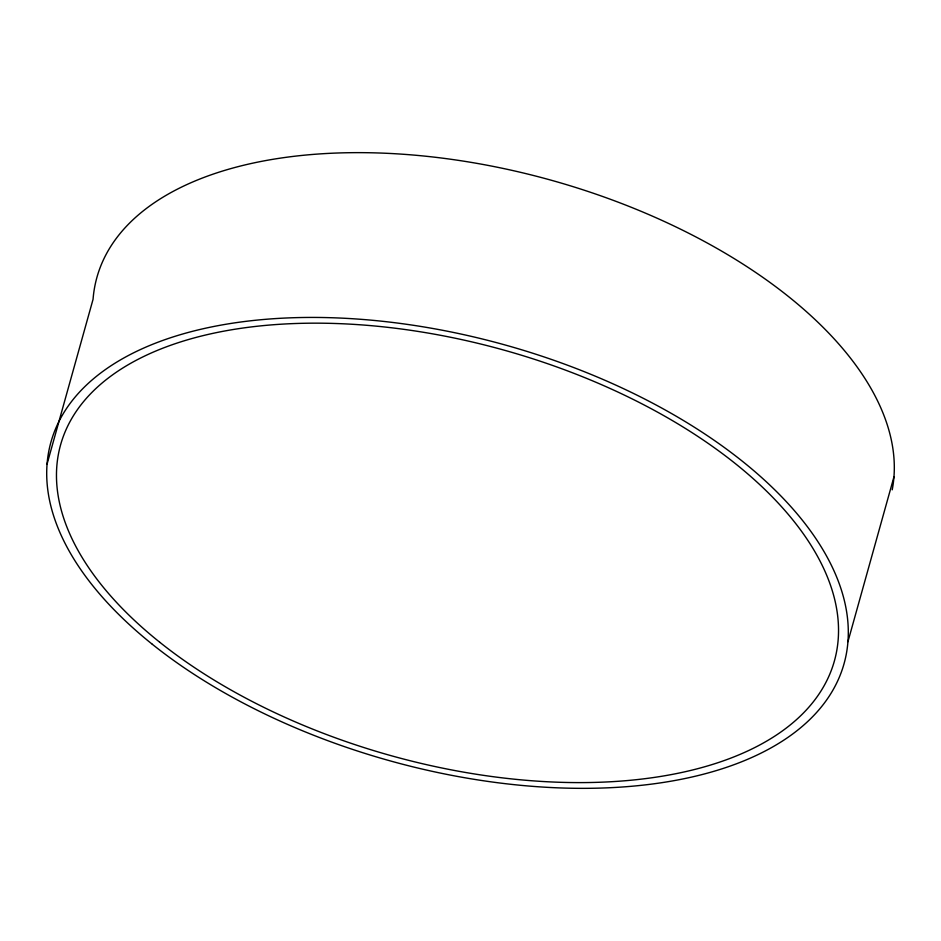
<?xml version="1.0" encoding="UTF-8"?>
<svg xmlns="http://www.w3.org/2000/svg" width="941" height="941" viewBox="0 0 941 941"><rect width="100%" height="100%" fill="white"/><g stroke="black" fill="none" stroke-linecap="round" stroke-linejoin="round"><path stroke-width="1.41" d="M47.05 464.101L93.053 299.332A411.746 215.748 15.6 0 1 522.478 172.791A411.746 215.748 15.6 0 1 892.209 489.838M847.947 641.668L893.95 476.899M152.36 644.314A411.746 215.748 15.6 0 0 829.915 695.081A411.746 215.748 15.6 0 0 360.227 319.258A411.746 215.748 15.6 0 0 152.36 644.314M159.558 642.091A401.713 210.49 15.6 0 0 820.587 691.623A401.713 210.49 15.6 0 0 362.356 324.951A401.713 210.49 15.6 0 0 159.558 642.091"/></g></svg>
